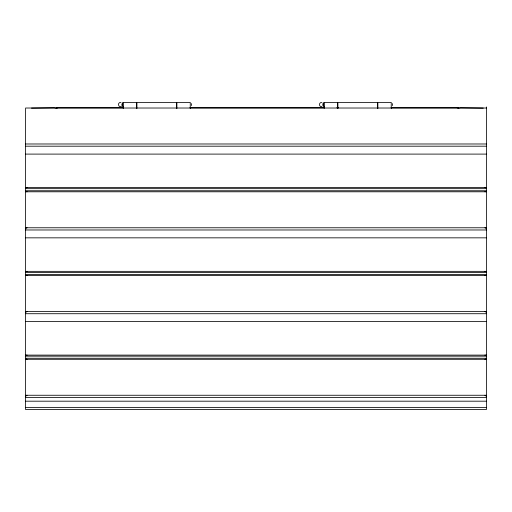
<?xml version="1.0" encoding="UTF-8"?>
<svg xmlns="http://www.w3.org/2000/svg" width="512" height="512" viewBox="0 0 512 512"><rect width="100%" height="100%" fill="white"/><g stroke="black" fill="none" stroke-linecap="round" stroke-linejoin="round"><path stroke-width="0.77" d="M123.232 106.592L123.232 108.422M324.224 106.592L324.224 108.422M337.626 104.64L337.626 108.454M486.394 229.888L486.4 227.77L25.6 227.77L25.6 229.978L486.4 229.978L486.067 228.243L484.915 227.77M486.394 313.632L486.4 311.514L25.6 311.514L25.6 313.722L486.4 313.722L486.067 311.987L484.915 311.52M486.394 397.376L486.4 395.258L25.6 395.258L25.6 397.466L486.4 397.466L486.067 395.738L484.915 395.264M25.606 191.059L25.6 191.795L486.4 191.795L486.4 190.752L25.6 190.752L25.933 191.629L27.085 191.795M25.606 274.803L25.6 275.546L486.4 275.546L486.4 274.496L25.6 274.496L25.933 275.379L27.085 275.539M25.606 358.547L25.6 359.29L486.4 359.29L486.4 358.24L25.6 358.24L25.933 359.123L27.085 359.29M486.394 188.352L486.4 187.61L25.6 187.61L25.6 188.659L486.4 188.659L486.067 187.776L484.915 187.61M486.394 272.096L486.4 271.354L25.6 271.354L25.6 272.403L486.4 272.403L486.067 271.52L484.915 271.36M486.394 355.84L486.4 355.104L25.6 355.104L25.6 356.147L486.4 356.147L486.067 355.27L484.915 355.104M323.245 105.19L323.245 105.555M25.606 229.888L25.933 228.243L27.085 227.77M25.606 313.632L25.933 311.987L27.085 311.52M25.606 397.376L25.933 395.738L27.085 395.264M122.253 104.646L122.259 105.606M323.245 104.614L323.245 105.242M122.259 104.582L122.259 103.635M323.238 103.539L323.245 104.582M25.606 188.352L25.933 187.776L27.085 187.61M25.606 272.096L25.933 271.52L27.085 271.36M25.606 355.84L25.933 355.27L27.085 355.104M486.394 191.059L486.067 191.629L484.915 191.795M486.394 274.803L486.067 275.379L484.915 275.539M486.394 358.547L486.067 359.123L484.915 359.29M56.582 108.109L58.125 107.776L123.61 107.776M31.494 108.109L54.202 107.776L55.962 108.109M458.778 108.109L460.544 107.776L483.251 108.109M121.491 106.394C118.061 108.243 117.19 101.664 120.986 102.56M321.971 106.605C318.624 107.507 318.624 101.658 321.971 102.56M391.136 107.776L458.445 107.776L458.445 108.333M189.888 107.776L324.051 107.776M336.832 107.776L338.426 107.776M486.4 108.019L25.6 108.019L25.6 409.562L486.4 409.562L486.4 106.97M25.6 143.987L486.4 143.987M25.6 146.195L486.4 146.195M25.6 154.099L486.4 154.099M25.6 237.843L486.4 237.843M25.6 321.587L486.4 321.587M25.6 401.184L486.4 401.184M25.6 407.462L486.4 407.462M57.587 107.776L56.294 107.776L56.294 108.333M457.152 107.776L458.157 108.109M392.557 103.597L392.557 105.568M391.245 108.422L391.245 102.438L377.843 102.438L377.843 108.454M377.632 108.422L377.632 102.438L337.882 102.438L337.882 108.422M337.626 106.726L337.626 102.438L324.224 102.438L324.224 106.726M323.744 102.49L323.744 106.675M323.322 103.539L323.322 105.626M323.072 103.539L323.072 105.626M191.571 103.597L191.571 105.568M190.259 108.422L190.259 102.438L176.858 102.438L176.858 108.454M176.646 108.422L176.646 102.438L136.896 102.438L136.896 108.422M136.64 108.454L136.64 102.438L123.232 102.438L123.232 106.726M122.758 102.49L122.758 106.675M122.336 103.539L122.336 105.626M122.086 103.891L122.086 105.606"/></g></svg>
